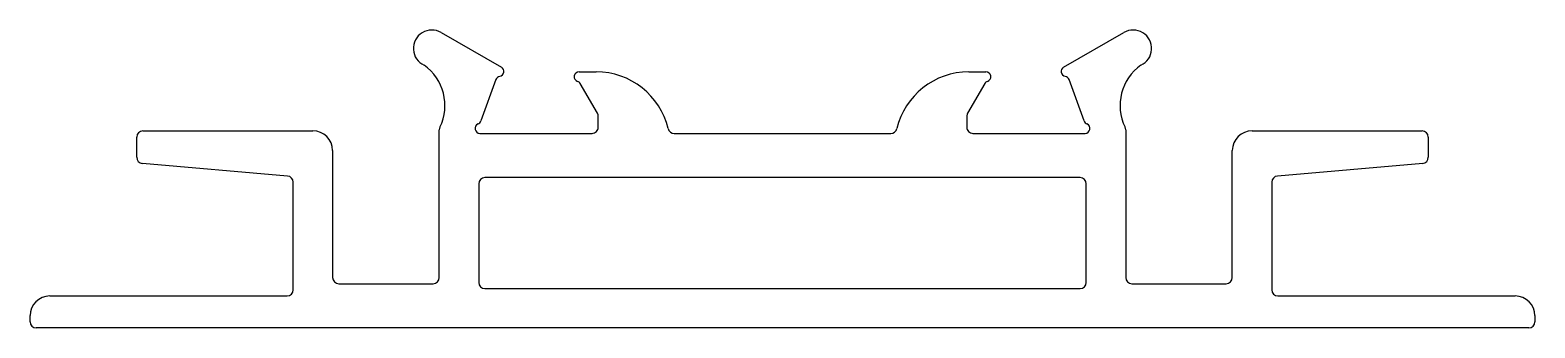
# Model space of a CAD drawing. Extents: x -30.6 to 30.5, y 1.7 to 13.8.
import ezdxf

# ---------------------------------------------------------------- set-up
doc = ezdxf.new("R2010")
doc.units = 0
doc.layers.add('1', color=7, linetype='CONTINUOUS')
doc.layers.add('FRAME', color=4, linetype='CONTINUOUS')

msp = doc.modelspace()

# ---------------------------------------------------------------- linework, layer by layer
at = {"layer": '1', "color": 7}
for p, q in [((-12.353, 7.573), (-12.353, 3.562)), ((0.353, 7.823), (-12.103, 7.823)), ((12.047, 7.823), (0.353, 7.823)), ((0.353, 7.823), (0.353, 7.823)), ((12.297, 3.562), (12.297, 7.573)), ((-12.103, 3.312), (12.047, 3.312))]:
    msp.add_line(p, q, dxfattribs=at)
for centre, start, end in [((-12.103, 7.573), 90, 180), ((12.047, 7.573), 360, 90), ((-12.103, 3.562), 180, 270), ((12.047, 3.562), 270, 0)]:
    msp.add_arc(centre, 0.25, start, end, dxfattribs=at)
at = {"layer": 'FRAME', "color": 7}
for p, q in [((-13.879, 13.723), (-11.434, 12.311)), ((11.379, 12.311), (13.824, 13.723)), ((-11.653, 11.811), (-12.266, 10.126)), ((-8.278, 12.123), (-7.585, 12.123)), ((-7.538, 10.441), (-8.231, 11.643)), ((8.176, 11.643), (7.482, 10.441)), ((7.53, 12.123), (8.222, 12.123)), ((12.211, 10.126), (11.598, 11.811)), ((-7.504, 9.873), (-7.504, 10.316)), ((7.449, 10.316), (7.449, 9.873)), ((-26.228, 8.652), (-26.228, 9.473)), ((-25.978, 9.723), (-19.078, 9.723)), ((-13.953, 3.762), (-13.953, 9.762)), ((-12.304, 9.623), (-7.754, 9.623)), ((-4.423, 9.623), (4.367, 9.623)), ((7.699, 9.623), (12.249, 9.623)), ((13.897, 9.762), (13.897, 3.762)), ((19.022, 9.723), (25.922, 9.723)), ((26.172, 9.473), (26.172, 8.652)), ((-18.278, 8.923), (-18.278, 3.762)), ((18.222, 3.762), (18.222, 8.923)), ((-20.106, 7.888), (-25.999, 8.403)), ((25.944, 8.403), (20.051, 7.888)), ((-19.878, 3.262), (-19.878, 7.639)), ((19.822, 7.639), (19.822, 3.262)), ((-18.028, 3.512), (-14.203, 3.512)), ((14.147, 3.512), (17.972, 3.512)), ((-29.753, 3.012), (-20.128, 3.012)), ((20.072, 3.012), (29.697, 3.012)), ((-30.553, 1.962), (-30.553, 2.212)), ((30.497, 2.212), (30.497, 1.962)), ((30.247, 1.712), (-30.303, 1.712))]:
    msp.add_line(p, q, dxfattribs=at)
for centre, radius, start, end in [((-14.254, 13.073), 0.75, 59.99999, 245.02501), ((14.199, 13.073), 0.75, 294.97499, 120.00003), ((-15.721, 10.757), 2, 333.78718, 54.88754), ((-11.534, 12.138), 0.2, 280.26287, 60.00006), ((11.479, 12.138), 0.2, 119.99993, 259.73711), ((15.666, 10.757), 2, 125.11246, 206.21282), ((-11.463, 11.741), 0.203, 100.26289, 159.99997), ((-8.278, 11.923), 0.2, 90.00003, 251.23751), ((-8.407, 11.541), 0.203, 30.00001, 71.23754), ((-7.585, 9.123), 3, 13.3424, 89.99994), ((7.53, 9.123), 3, 90.00006, 166.6576), ((8.352, 11.541), 0.203, 108.76247, 150.00001), ((8.222, 11.923), 0.2, 288.76247, 89.99996), ((11.407, 11.741), 0.203, 20.00004, 79.73712), ((-7.754, 10.316), 0.25, 359.99967, 29.99978), ((7.699, 10.316), 0.25, 150.00022, 180.00033), ((-13.699, 9.762), 0.254, 153.92754, 180), ((-12.304, 9.823), 0.2, 112.34722, 269.99992), ((-12.457, 10.196), 0.203, 292.34723, 340.0002), ((-7.754, 9.873), 0.25, 269.99996, 0.00004), ((-4.423, 9.873), 0.25, 193.3425, 270.00004), ((4.367, 9.873), 0.25, 269.99996, 346.6575), ((7.699, 9.873), 0.25, 179.99996, 270.00004), ((12.402, 10.196), 0.203, 199.9998, 247.65277), ((12.249, 9.823), 0.2, 270.00009, 67.65277), ((13.643, 9.762), 0.254, 360, 26.07246), ((-25.978, 9.473), 0.25, 90, 180), ((-19.078, 8.923), 0.8, 0, 90), ((19.022, 8.923), 0.8, 90, 180), ((25.922, 9.473), 0.25, 0, 90), ((-25.978, 8.652), 0.25, 180, 265), ((25.922, 8.652), 0.25, 275, 360), ((-20.128, 7.639), 0.25, 0, 85), ((20.072, 7.639), 0.25, 95, 180), ((-18.028, 3.762), 0.25, 180, 270), ((-14.203, 3.762), 0.25, 270, 0), ((14.147, 3.762), 0.25, 180, 270), ((17.972, 3.762), 0.25, 270, 0), ((-20.128, 3.262), 0.25, 270, 360), ((20.072, 3.262), 0.25, 180, 270), ((-29.753, 2.212), 0.8, 90, 180), ((29.697, 2.212), 0.8, 360, 90), ((-30.303, 1.962), 0.25, 180, 270), ((30.247, 1.962), 0.25, 270, 0)]:
    msp.add_arc(centre, radius, start, end, dxfattribs=at)

doc.saveas('drawing.dxf')
